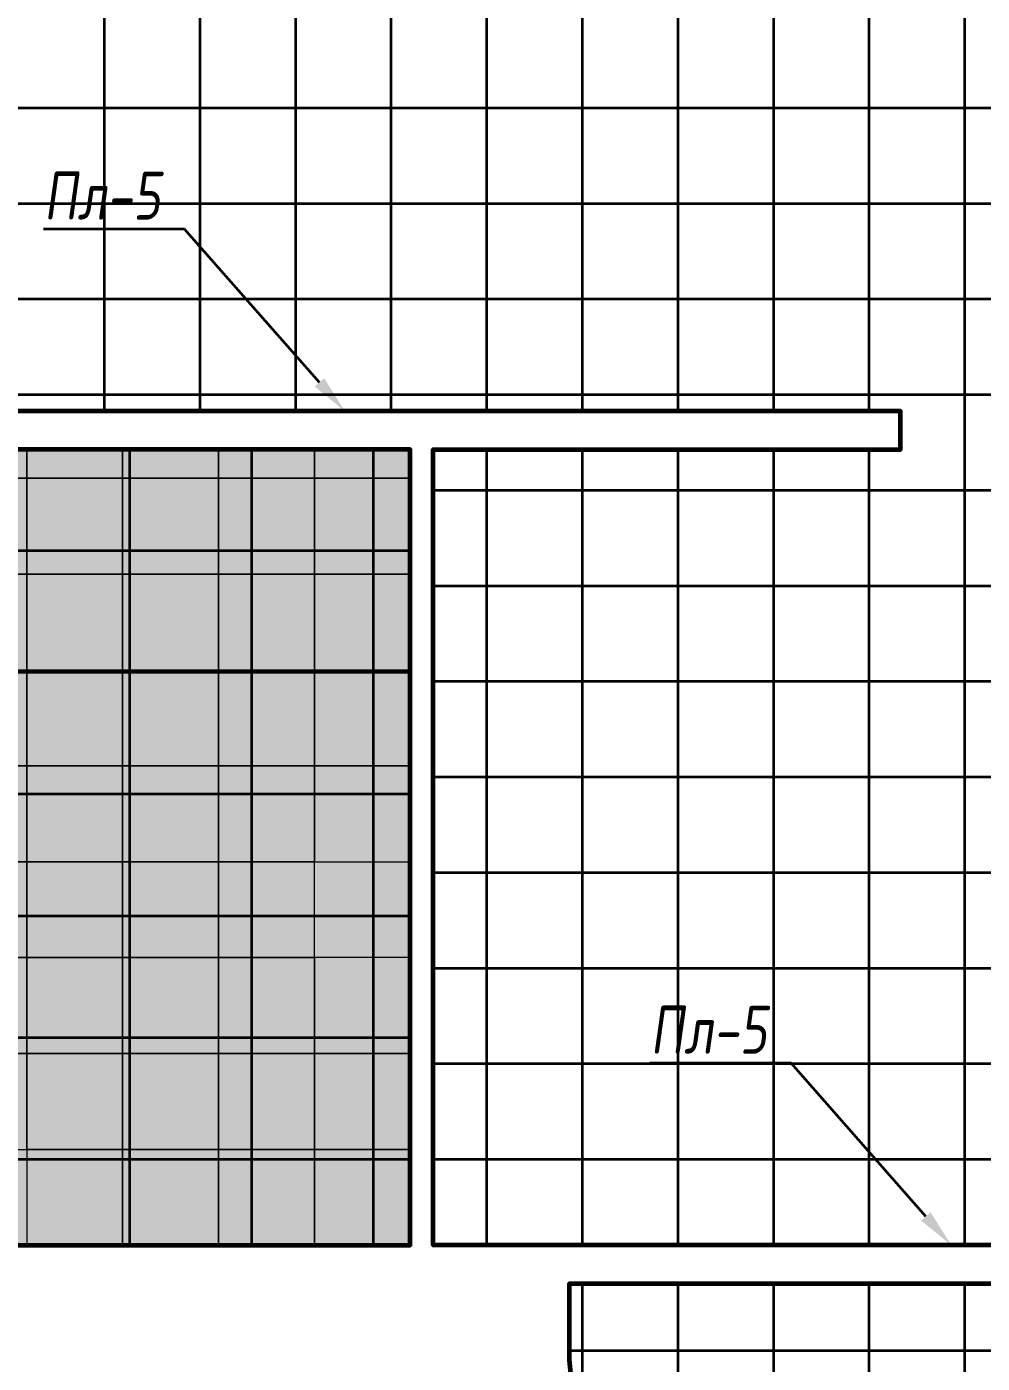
# Model space of a CAD drawing. Header units: millimetres. Extents: x -510890 to 418982, y -118257 to 141350.
# Drawn here: x 88332 to 93315, y -60261 to -53291 of the extents above; entities that cross this region are included whole.
import ezdxf
from ezdxf import colors
from ezdxf.entities.mleader import LeaderData, LeaderLine
from ezdxf.math import Vec2, Vec3

# ---------------------------------------------------------------- set-up
doc = ezdxf.new("R2010")
doc.units = ezdxf.units.MM
doc.layers.add('АР_Площадь контур', color=220, linetype='Continuous', lineweight=35, plot=False)
doc.styles.add('Архитект', font='isocpeur.ttf', dxfattribs={"width": 0.8, "oblique": 8})
pattern_1 = [(90, (2999.9, -126491.3), (-498.475, 0), []), (180, (2999.9, -126491.3), (-6e-14, -498.475), [])]

msp = doc.modelspace()

# ---------------------------------------------------------------- hatches: boundary and pattern name
at = {"layer": 'АР_Площадь контур', "true_color": 0x000000, "transparency": 33554687}
h = msp.add_hatch(dxfattribs=at)
h.set_pattern_fill('ANSI37', color=18, scale=157, angle=45, style=0)
h.set_pattern_definition(pattern_1)
h.paths.add_polyline_path([(83535.1, -51325.6), (83534.8, -47911), (107140, -47911), (107139.6, -51325.6), (101482.4, -51325.6), (101482.4, -51625.6), (103757.4, -51625.6), (103757.4, -52346.8), (108607.4, -52346.8), (108607.4, -55295.6), (82192.4, -55295.6), (82192.4, -52346.8), (86997.4, -52346.8), (86997.4, -51625.6), (92889.4, -51625.6), (92889.4, -51325.6)])
h.paths.add_polyline_path([(96409.4, -51625.6), (96409.4, -51325.6), (94389.4, -51325.6), (94389.4, -51625.6)], flags=0)
h.paths.add_polyline_path([(97909.4, -51325.6), (97909.4, -51625.6), (99482.4, -51625.6), (99482.4, -51325.6)], flags=0)
h = msp.add_hatch(dxfattribs=at)
h.set_pattern_fill('ANSI37', color=18, scale=157, angle=45, style=0)
h.set_pattern_definition(pattern_1)
edge = h.paths.add_edge_path()
edge.add_line((91161.9, -59845.6), (93405.4, -59845.6))
edge.add_line((93405.4, -59845.6), (93405.4, -59645.6))
edge.add_line((93405.4, -59645.6), (94905.4, -59645.6))
edge.add_line((94905.4, -59645.6), (94905.4, -59845.6))
edge.add_line((94905.4, -59845.6), (95929.4, -59845.6))
edge.add_line((95929.4, -59845.6), (95929.4, -59645.6))
edge.add_line((95929.4, -59645.6), (94905.4, -59645.6))
edge.add_line((94905.4, -59645.6), (93405.4, -59645.6))
edge.add_line((93405.4, -59645.6), (90452.4, -59645.6))
edge.add_line((90452.4, -59645.6), (90452.4, -55495.6))
edge.add_line((90452.4, -55495.6), (92889.4, -55495.6))
edge.add_line((92889.4, -55495.6), (92889.4, -55295.6))
edge.add_line((92889.4, -55295.6), (94889.4, -55295.6))
edge.add_line((94889.4, -55295.6), (94889.4, -55495.6))
edge.add_line((94889.4, -55495.6), (95909.4, -55495.6))
edge.add_line((95909.4, -55495.6), (95909.4, -55295.6))
edge.add_line((95909.4, -55295.6), (97909.4, -55295.6))
edge.add_line((97909.4, -55295.6), (97909.4, -55495.6))
edge.add_line((97909.4, -55495.6), (100690.7, -55495.6))
edge.add_line((100690.7, -55495.6), (100690.7, -59645.6))
edge.add_line((100690.7, -59645.6), (97429.4, -59645.6))
edge.add_line((97429.4, -59645.6), (97429.4, -59845.6))
edge.add_line((97429.4, -59845.6), (99672.1, -59845.6))
edge.add_line((99672.1, -59845.6), (99672.1, -60245.6))
edge.add_arc((95417, -59840.9), 4274.3, 185.43366, 354.56634, ccw=False)
edge.add_line((91161.9, -60245.6), (91161.9, -59845.6))
at = {"layer": 'АР_Площадь контур', "true_color": 0x000000}
h = msp.add_hatch(dxfattribs=at)
h.set_pattern_fill('ANSI37', color=18, scale=200, angle=45)
h.set_pattern_definition([(90, (6954.9, -123332.46), (-635, 0), []), (180, (6954.9, -123332.46), (0, -635), [])])
h.paths.add_polyline_path([(90332.4, -59645.6), (82192.3, -59645.6), (82192.4, -57726.7), (82192.4, -57726.7), (82192.4, -57626.7), (82192.4, -57626.7), (82192.4, -55495.6), (90332.4, -55495.6)])
at = {"layer": 'АР_Площадь контур', "lineweight": 5, "ltscale": 300, "transparency": 33554687}
h = msp.add_hatch(color=252, dxfattribs=at)
h.dxf.hatch_style = 1
h.paths.add_polyline_path([(88332.4, -55495.6), (87832.4, -55495.6), (87832.4, -55645.6), (88332.4, -55645.6)])
h = msp.add_hatch(color=252, dxfattribs=at)
h.dxf.hatch_style = 1
h.paths.add_polyline_path([(88832.4, -55495.6), (88332.4, -55495.6), (88332.4, -56145.6), (88832.4, -56145.6)])
at = {"layer": 'АР_Площадь контур', "lineweight": 5, "ltscale": 300, "true_color": 0x828487, "transparency": 33554687}
h = msp.add_hatch(color=252, dxfattribs=at)
h.dxf.hatch_style = 1
h.paths.add_polyline_path([(89332.4, -55495.6), (88832.4, -55495.6), (88832.4, -55645.6), (89332.4, -55645.6)])
at = {"layer": 'АР_Площадь контур', "lineweight": 5, "ltscale": 300, "true_color": 0xb8b9bc, "transparency": 33554687}
h = msp.add_hatch(color=9, dxfattribs=at)
h.dxf.hatch_style = 1
h.paths.add_polyline_path([(89832.4, -55495.6), (89332.4, -55495.6), (89332.4, -55645.6), (89832.4, -55645.6)])
h = msp.add_hatch(color=9, dxfattribs=at)
h.dxf.hatch_style = 1
h.paths.add_polyline_path([(90332.4, -55495.6), (89832.4, -55495.6), (89832.4, -55645.6), (90332.4, -55645.6)])
h = msp.add_hatch(color=9, dxfattribs=at)
h.dxf.hatch_style = 1
h.paths.add_polyline_path([(90332.4, -58645.6), (89832.4, -58645.6), (89832.4, -59145.6), (90332.4, -59145.6)])
h.paths.add_polyline_path([(90332.4, -58145.6), (89832.4, -58145.6), (89832.4, -58645.6), (90332.4, -58645.6)])
h.paths.add_polyline_path([(90332.4, -57645.6), (89832.4, -57645.6), (89832.4, -58145.6), (90332.4, -58145.6)])
h.paths.add_polyline_path([(89832.4, -57645.6), (89332.4, -57645.6), (89332.4, -58145.6), (89832.4, -58145.6)])
h.paths.add_polyline_path([(89332.4, -57645.6), (88832.4, -57645.6), (88832.4, -58145.6), (89332.4, -58145.6)])
h.paths.add_polyline_path([(89332.4, -57145.6), (88832.4, -57145.6), (88832.4, -57645.6), (89332.4, -57645.6)])
h.paths.add_polyline_path([(89332.4, -56645.6), (88832.4, -56645.6), (88832.4, -57145.6), (89332.4, -57145.6)])
h.paths.add_polyline_path([(88832.4, -56645.6), (88332.4, -56645.6), (88332.4, -57145.6), (88832.4, -57145.6)])
h.paths.add_polyline_path([(88332.4, -56645.6), (87832.4, -56645.6), (87832.4, -57145.6), (88332.4, -57145.6)])
h.paths.add_polyline_path([(88332.4, -56145.6), (87832.4, -56145.6), (87832.4, -56645.6), (88332.4, -56645.6)])
h.paths.add_polyline_path([(88332.4, -55645.6), (87832.4, -55645.6), (87832.4, -56145.6), (88332.4, -56145.6)])
at = {"layer": 'АР_Площадь контур', "lineweight": 5, "ltscale": 300, "true_color": 0x828487, "transparency": 33554687}
h = msp.add_hatch(color=252, dxfattribs=at)
h.dxf.hatch_style = 1
h.paths.add_polyline_path([(89332.4, -55645.6), (88832.4, -55645.6), (88832.4, -56145.6), (89332.4, -56145.6)])
h = msp.add_hatch(color=252, dxfattribs=at)
h.dxf.hatch_style = 1
h.paths.add_polyline_path([(89832.4, -55645.6), (89332.4, -55645.6), (89332.4, -56145.6), (89832.4, -56145.6)])
h = msp.add_hatch(color=252, dxfattribs=at)
h.dxf.hatch_style = 1
h.paths.add_polyline_path([(90332.4, -55645.6), (89832.4, -55645.6), (89832.4, -56145.6), (90332.4, -56145.6)])
at = {"layer": 'АР_Площадь контур', "lineweight": 5, "ltscale": 300, "transparency": 33554687}
h = msp.add_hatch(color=252, dxfattribs=at)
h.dxf.hatch_style = 1
h.paths.add_polyline_path([(88832.4, -56145.6), (88332.4, -56145.6), (88332.4, -56645.6), (88832.4, -56645.6)])
h = msp.add_hatch(color=252, dxfattribs=at)
h.dxf.hatch_style = 1
h.paths.add_polyline_path([(89332.4, -56145.6), (88832.4, -56145.6), (88832.4, -56645.6), (89332.4, -56645.6)])
h = msp.add_hatch(color=252, dxfattribs=at)
h.dxf.hatch_style = 1
h.paths.add_polyline_path([(89832.4, -56145.6), (89332.4, -56145.6), (89332.4, -57145.6), (89832.4, -57145.6)])
at = {"layer": 'АР_Площадь контур', "lineweight": 5, "ltscale": 300, "true_color": 0x828487, "transparency": 33554687}
h = msp.add_hatch(color=252, dxfattribs=at)
h.dxf.hatch_style = 1
h.paths.add_polyline_path([(90332.4, -56145.6), (89832.4, -56145.6), (89832.4, -56645.6), (90332.4, -56645.6)])
h = msp.add_hatch(color=252, dxfattribs=at)
h.dxf.hatch_style = 1
h.paths.add_polyline_path([(90332.4, -56645.6), (89832.4, -56645.6), (89832.4, -57145.6), (90332.4, -57145.6)])
at = {"layer": 'АР_Площадь контур', "lineweight": 5, "ltscale": 300, "transparency": 33554687}
h = msp.add_hatch(color=252, dxfattribs=at)
h.dxf.hatch_style = 1
h.paths.add_polyline_path([(86832.4, -57145.6), (86332.4, -57145.6)], flags=17)
h.paths.add_polyline_path([(87832.4, -58145.6), (87332.4, -58145.6)], flags=17)
h.paths.add_polyline_path([(88332.4, -57645.6), (87832.4, -57645.6), (87832.4, -58645.6), (88332.4, -58645.6)])
h.paths.add_polyline_path([(88332.4, -58645.6), (87832.4, -58645.6), (87832.4, -59145.6), (88332.4, -59145.6)])
h.paths.add_polyline_path([(88832.4, -58645.6), (88332.4, -58645.6), (88332.4, -59145.6), (88832.4, -59145.6)])
h.paths.add_polyline_path([(88832.4, -59145.6), (88332.4, -59145.6)], flags=17)
h.paths.add_polyline_path([(89332.4, -58645.6), (88832.4, -58645.6), (88832.4, -59645.6), (89332.4, -59645.6)])
h.paths.add_polyline_path([(89832.4, -60145.6), (89332.4, -60145.6)], flags=17)
at = {"layer": 'АР_Площадь контур', "lineweight": 5, "ltscale": 300, "true_color": 0x828487, "transparency": 33554687}
h = msp.add_hatch(color=252, dxfattribs=at)
h.dxf.hatch_style = 1
h.paths.add_polyline_path([(88332.4, -57645.6), (87832.4, -57645.6)])
h.paths.add_polyline_path([(88832.4, -57145.6), (88332.4, -57145.6), (88332.4, -58145.6), (88832.4, -58145.6)])
h.paths.add_polyline_path([(88832.4, -58145.6), (88332.4, -58145.6), (88332.4, -58645.6), (88832.4, -58645.6)])
h.paths.add_polyline_path([(89832.4, -58145.6), (88832.4, -58145.6), (88832.4, -58645.6), (89832.4, -58645.6)])
h.paths.add_polyline_path([(88332.4, -57145.6), (87832.4, -57145.6), (87832.4, -57645.6), (88332.4, -57645.6)])
h.paths.add_polyline_path([(89332.4, -58645.6), (89332.4, -59145.6)], flags=17)
h.paths.add_polyline_path([(89832.4, -58698.1), (89832.4, -58645.6), (89496.3, -58645.6), (89332.4, -58645.6), (89332.4, -59145.6), (89832.4, -59145.6)])
h.paths.add_polyline_path([(89832.4, -59145.6), (89332.4, -59145.6), (89332.4, -59645.6), (89832.4, -59645.6)])
h.paths.add_polyline_path([(90332.4, -59645.6), (90332.4, -59145.6), (89832.4, -59145.6), (89832.4, -59645.6)])
at = {"layer": 'АР_Площадь контур', "lineweight": 5, "ltscale": 300, "transparency": 33554687}
h = msp.add_hatch(color=252, dxfattribs=at)
h.dxf.hatch_style = 1
h.paths.add_polyline_path([(89832.4, -57145.6), (89332.4, -57145.6), (89332.4, -57645.6), (89832.4, -57645.6)])
h = msp.add_hatch(color=252, dxfattribs=at)
h.dxf.hatch_style = 1
h.paths.add_polyline_path([(90332.4, -57145.6), (89832.4, -57145.6), (89832.4, -57645.6), (90332.4, -57645.6)])
at = {"layer": 'АР_Площадь контур', "lineweight": 5, "ltscale": 300, "true_color": 0xc7c8ca, "transparency": 33554687}
h = msp.add_hatch(color=9, dxfattribs=at)
h.dxf.hatch_style = 1
h.paths.add_polyline_path([(87832.1, -59645.5), (88232, -59645.6), (88832.4, -59645.6), (88832.4, -59145.6), (87832.4, -59145.6), (87832.4, -59296.9)])

# ---------------------------------------------------------------- linework, layer by layer
at = {"layer": 'АР_Площадь контур', "lineweight": 5, "ltscale": 300}
msp.add_lwpolyline([(90332.4, -59645.6), (82192.4, -59645.6), (82192.4, -55495.6), (82692.4, -55495.6), (82692.4, -55295.6), (84192.4, -55295.6), (84192.4, -55495.6), (90332.4, -55495.6)], close=True, dxfattribs=at)
at = {"layer": 'АР_Площадь контур', "lineweight": 60}
msp.add_lwpolyline([(101310.8, -55295.6), (97909.4, -55295.6), (97909.4, -55495.6), (100690.7, -55495.6), (100690.7, -59645.6), (97429.4, -59645.6), (97429.4, -59845.6), (99672.1, -59845.6), (99672.1, -60245.6, -0.909387), (91161.9, -60245.6), (91161.9, -59845.6), (93405.4, -59845.6), (93405.4, -59645.6), (90452.4, -59645.6), (90452.4, -55495.6), (92889.4, -55495.6), (92889.4, -55295.6), (87192.4, -55295.6)], format="xyb", dxfattribs=at)
msp.add_lwpolyline([(82692.4, -55495.6), (82192.4, -55495.6), (82192.4, -59645.6), (90332.4, -59645.6), (90332.4, -55495.6), (87192.4, -55495.6)], dxfattribs=at)
at = {"layer": 'АР_Площадь контур', "lineweight": 5, "ltscale": 300}
for points in [[(87832.4, -55495.6), (87832.4, -55645.6), (88332.4, -55645.6)], [(88332.4, -55645.6), (88332.4, -55495.6)], [(88332.4, -55495.6), (88332.4, -55645.6), (88832.4, -55645.6)], [(88832.4, -55645.6), (88832.4, -55495.6)], [(88832.4, -55495.6), (88832.4, -55645.6), (89332.4, -55645.6)], [(89332.4, -55645.6), (89332.4, -55495.6)], [(89332.4, -55495.6), (89332.4, -55645.6), (89832.4, -55645.6)], [(89832.4, -55645.6), (89832.4, -55495.6)], [(89832.4, -55495.6), (89832.4, -55645.6), (90332.4, -55645.6)], [(90332.4, -55645.6), (90332.4, -55495.6)], [(88332.4, -56145.6), (88332.4, -55645.6), (87832.4, -55645.6), (87832.4, -56145.6), (88332.4, -56145.6)], [(88832.4, -56145.6), (88832.4, -55645.6), (88332.4, -55645.6), (88332.4, -56145.6), (88832.4, -56145.6)], [(89332.4, -56145.6), (89332.4, -55645.6), (88832.4, -55645.6), (88832.4, -56145.6), (89332.4, -56145.6)], [(89832.4, -56145.6), (89832.4, -55645.6), (89332.4, -55645.6), (89332.4, -56145.6), (89832.4, -56145.6)], [(90332.4, -56145.6), (90332.4, -55645.6), (89832.4, -55645.6), (89832.4, -56145.6), (90332.4, -56145.6)], [(88332.4, -56645.6), (88332.4, -56145.6), (87832.4, -56145.6), (87832.4, -56645.6), (88332.4, -56645.6)], [(88832.4, -56645.6), (88832.4, -56145.6), (88332.4, -56145.6), (88332.4, -56645.6), (88832.4, -56645.6)], [(89332.4, -56645.6), (89332.4, -56145.6), (88832.4, -56145.6), (88832.4, -56645.6), (89332.4, -56645.6)], [(89832.4, -56645.6), (89832.4, -56145.6), (89332.4, -56145.6), (89332.4, -56645.6), (89832.4, -56645.6)], [(90332.4, -56645.6), (90332.4, -56145.6), (89832.4, -56145.6), (89832.4, -56645.6), (90332.4, -56645.6)], [(88332.4, -57145.6), (88332.4, -56645.6), (87832.4, -56645.6), (87832.4, -57145.6), (88332.4, -57145.6)], [(88832.4, -57145.6), (88832.4, -56645.6), (88332.4, -56645.6), (88332.4, -57145.6), (88832.4, -57145.6)], [(89332.4, -57145.6), (89332.4, -56645.6), (88832.4, -56645.6), (88832.4, -57145.6), (89332.4, -57145.6)], [(89832.4, -57145.6), (89832.4, -56645.6), (89332.4, -56645.6), (89332.4, -57145.6), (89832.4, -57145.6)], [(90332.4, -57145.6), (90332.4, -56645.6), (89832.4, -56645.6), (89832.4, -57145.6), (90332.4, -57145.6)], [(88332.4, -57645.6), (88332.4, -57145.6), (87832.4, -57145.6), (87832.4, -57645.6), (88332.4, -57645.6)], [(88832.4, -57645.6), (88832.4, -57145.6), (88332.4, -57145.6), (88332.4, -57645.6), (88832.4, -57645.6)], [(89332.4, -57645.6), (89332.4, -57145.6), (88832.4, -57145.6), (88832.4, -57645.6), (89332.4, -57645.6)], [(89832.4, -57645.6), (89832.4, -57145.6), (89332.4, -57145.6), (89332.4, -57645.6), (89832.4, -57645.6)], [(90332.4, -57645.6), (90332.4, -57145.6), (89832.4, -57145.6), (89832.4, -57645.6), (90332.4, -57645.6)], [(88332.4, -58145.6), (88332.4, -57645.6), (87832.4, -57645.6), (87832.4, -58145.6), (88332.4, -58145.6)], [(88832.4, -58145.6), (88832.4, -57645.6), (88332.4, -57645.6), (88332.4, -58145.6), (88832.4, -58145.6)], [(89332.4, -58145.6), (89332.4, -57645.6), (88832.4, -57645.6), (88832.4, -58145.6), (89332.4, -58145.6)], [(89832.4, -58145.6), (89832.4, -57645.6), (89332.4, -57645.6), (89332.4, -58145.6), (89832.4, -58145.6)], [(88332.4, -58645.6), (88332.4, -58145.6), (87832.4, -58145.6), (87832.4, -58645.6), (88332.4, -58645.6)], [(88832.4, -58645.6), (88832.4, -58145.6), (88332.4, -58145.6), (88332.4, -58645.6), (88832.4, -58645.6)], [(89332.4, -58645.6), (89332.4, -58145.6), (88832.4, -58145.6), (88832.4, -58645.6), (89332.4, -58645.6)], [(89832.4, -58645.6), (89832.4, -58145.6), (89332.4, -58145.6), (89332.4, -58645.6), (89832.4, -58645.6)], [(90332.4, -58645.6), (90332.4, -58145.6), (89832.4, -58145.6), (89832.4, -58645.6), (90332.4, -58645.6)], [(88332.4, -59145.6), (88332.4, -58645.6), (87832.4, -58645.6), (87832.4, -59145.6), (88332.4, -59145.6)], [(88832.4, -59145.6), (88832.4, -58645.6), (88332.4, -58645.6), (88332.4, -59145.6), (88832.4, -59145.6)], [(89332.4, -59145.6), (89332.4, -58645.6), (88832.4, -58645.6), (88832.4, -59145.6), (89332.4, -59145.6)], [(89832.4, -59145.6), (89832.4, -58645.6), (89332.4, -58645.6), (89332.4, -59145.6), (89832.4, -59145.6)], [(90332.4, -59145.6), (90332.4, -58645.6), (89832.4, -58645.6), (89832.4, -59145.6), (90332.4, -59145.6)], [(88832.4, -59645.6), (88832.4, -59145.6), (88332.4, -59145.6), (88332.4, -59645.6), (88832.4, -59645.6)], [(89332.4, -59645.6), (89332.4, -59145.6), (88832.4, -59145.6), (88832.4, -59645.6), (89332.4, -59645.6)], [(89832.4, -59645.6), (89832.4, -59145.6), (89332.4, -59145.6), (89332.4, -59645.6), (89832.4, -59645.6)], [(90332.4, -59645.6), (90332.4, -59145.6), (89832.4, -59145.6), (89832.4, -59645.6), (90332.4, -59645.6)]]:
    msp.add_lwpolyline(points, dxfattribs=at)

# ---------------------------------------------------------------- leaders
at = {"layer": 'АР_Площадь контур'}
ml = msp.add_multileader_mtext('Standard', dxfattribs=at)
ml.set_content('Пл-5', color=256, style='Архитект')
ml.set_leader_properties(color=256, linetype='ByLayer', lineweight=-1)
ml.build(insert=Vec2(0, 0))
ml.multileader.update_dxf_attribs({"text_left_attachment_type": 6, "text_right_attachment_type": 6, "dogleg_length": 25, "arrow_head_size": 200})
ctx = ml.context
ctx.base_point, ctx.char_height, ctx.arrow_head_size, ctx.landing_gap_size, ctx.plane_origin = Vec3(88320.1, -54346.6), 250, 200, 100, Vec3(74819.5, -55086)
ctx.left_attachment, ctx.right_attachment = 6, 6
notes = []
notes.append((ctx, [(0, (1, 1, 0), (89155.4, -54346.6), (-1, 0), 25, [(1, [(89990.9, -55295.6)], 0, [])])]))
ctx.mtext.insert, ctx.mtext.width, ctx.mtext.defined_height, ctx.mtext.line_spacing_style, ctx.mtext.flow_direction = Vec3(88420.1, -54046.6), 3549.472, 1007.6, 2, 5
ml = msp.add_multileader_mtext('Standard', dxfattribs=at)
ml.set_content('Пл-5', color=256, style='Архитект')
ml.set_leader_properties(color=256, linetype='ByLayer', lineweight=-1)
ml.build(insert=Vec2(0, 0))
ml.multileader.update_dxf_attribs({"text_left_attachment_type": 6, "text_right_attachment_type": 6, "dogleg_length": 25, "arrow_head_size": 200})
ctx = ml.context
ctx.base_point, ctx.char_height, ctx.arrow_head_size, ctx.landing_gap_size, ctx.plane_origin = Vec3(91482.6, -58696.6), 250, 200, 100, Vec3(77981.9, -59436)
ctx.left_attachment, ctx.right_attachment = 6, 6
notes.append((ctx, [(0, (1, 1, 0), (92317.8, -58696.6), (-1, 0), 25, [(1, [(93153.4, -59645.6)], 0, [])])]))
ctx.mtext.insert, ctx.mtext.width, ctx.mtext.defined_height, ctx.mtext.line_spacing_style, ctx.mtext.flow_direction = Vec3(91582.6, -58396.6), 3549.472, 1007.6, 2, 5
for ctx, leaders in notes:
    for number, flags, end, landing, length, lines in leaders:
        leader = LeaderData()
        leader.index, (leader.has_last_leader_line, leader.has_dogleg_vector, leader.attachment_direction) = number, flags
        leader.last_leader_point, leader.dogleg_vector, leader.dogleg_length = Vec3(end), Vec3(landing), length
        for number, points, colour, breaks in lines:
            line = LeaderLine()
            line.index, line.vertices, line.color, line.breaks = number, Vec3.list(points), colors.encode_raw_color(colour), breaks
            leader.lines.append(line)
        ctx.leaders.append(leader)

doc.saveas('drawing.dxf')
